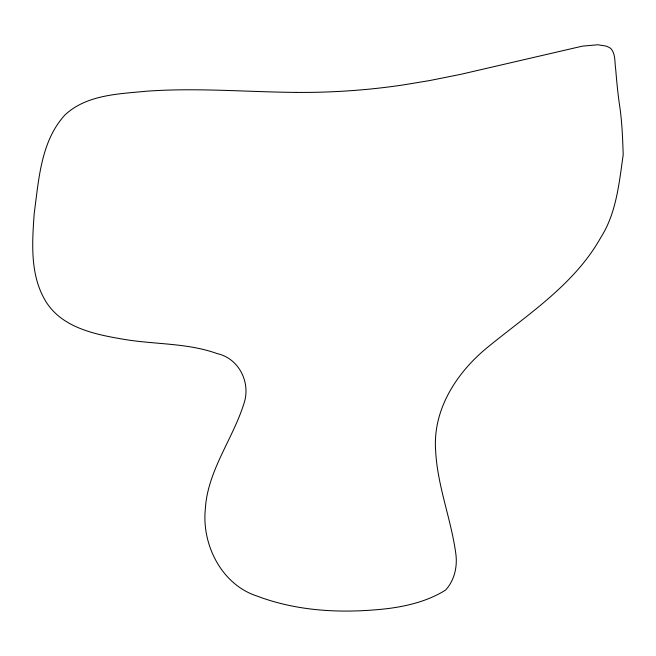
<?xml version="1.0" encoding="UTF-8"?>
<svg xmlns="http://www.w3.org/2000/svg" width="656" height="656" viewBox="0 0 656 656"><rect width="100%" height="100%" fill="white"/><g stroke="black" fill="none" stroke-linecap="round" stroke-linejoin="round"><path stroke-width="0.98" d="M296.299 92.406C246.435 91.988 196.546 87.592 146.706 91.2C118.785 93.939 86.6 94.612 64.969 114.956C40.729 141.352 38.786 179.924 34.178 213.758C32.103 243.483 29.782 275.987 46.412 302.391C62.64 327.623 94.628 334.347 122.196 339.037C153.725 344.646 186.706 342.621 217.177 353.6C238.235 358.217 250.19 380.98 244.622 401.324C234.914 434.133 213.372 462.48 206.878 496.354A108.379 105.878 -65.5 0 0 205.312 509.236C201.704 544.824 221.679 584.66 257.045 596.058C298.398 611.769 344.162 613.622 387.77 608.588C407.827 606.054 428.54 600.847 445.645 590.023C454.264 580.527 457.38 567.407 455.969 554.845C451.41 519.675 437.363 486.194 435.633 450.549C432.64 409.754 456.428 372.952 486.85 347.901C527.711 314.38 574.664 284.499 601.011 237.128C616.46 212.872 619.157 182.663 623.2 154.832C622.659 138.555 622.077 122.246 619.69 106.116C617.895 94.046 616.738 81.902 615.738 69.749C614.557 62.705 615.845 54.177 610.81 48.495A19.508 17.228 -2.3 0 0 605.824 46.035L597.846 44.764L582.405 46.141L460.815 74.325L429.549 80.581L403.53 84.886A542.783 425.728 -16.2 0 1 356.741 90.241A570.236 444.243 -16.2 0 1 296.299 92.406"/></g></svg>
